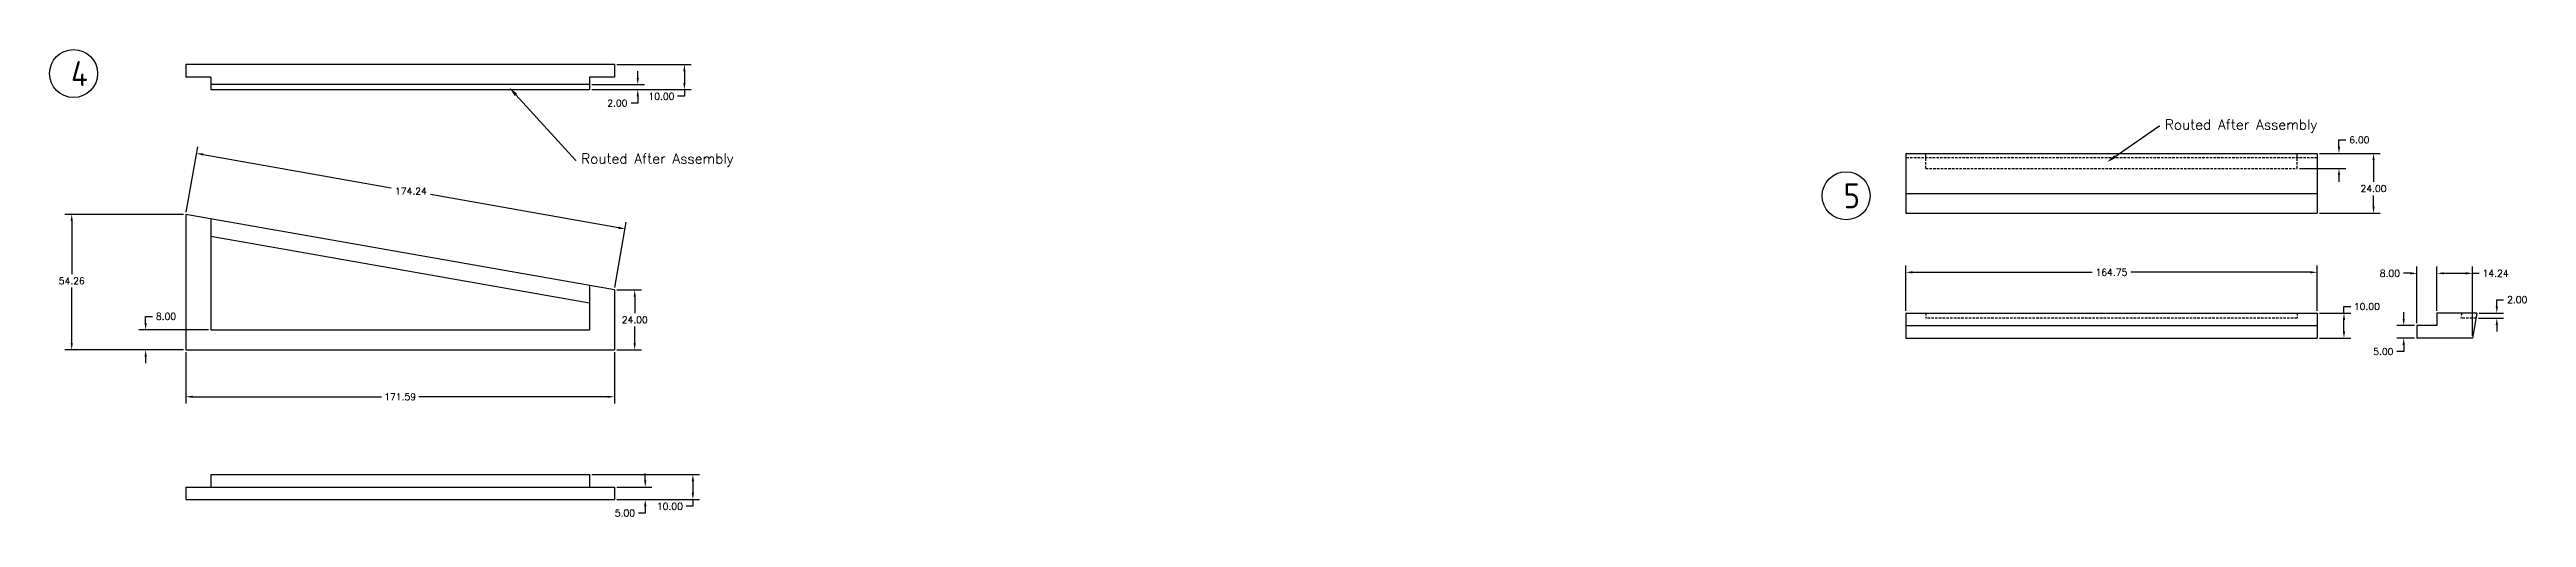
# Model space of a CAD drawing. Header units: millimetres. Extents: x -767 to 3290, y -266 to 762.
# Drawn here: x 2298 to 3290, y 517 to 705 of the extents above; entities that cross this region are included whole.
import ezdxf
from ezdxf import colors
from ezdxf.entities.mleader import LeaderData, LeaderLine
from ezdxf.math import Vec2, Vec3

# ---------------------------------------------------------------- set-up
doc = ezdxf.new("R2010")
doc.units = ezdxf.units.MM
doc.linetypes.add('DASHEDX2', pattern=[1.5, 1, -0.5])
for name, color, linetype in [('Dim', 1, 'Continuous'), ('Hidden', 3, 'DASHEDX2'), ('Layer1', 5, 'Continuous'), ('Wood', 7, 'Continuous')]:
    doc.layers.add(name, color=color, linetype=linetype)
doc.styles.add('ISO Proportional', font='isocp.shx')
doc.styles.get("Standard").update_dxf_attribs({"font": 'simplex.shx'})
doc.dimstyles.new('Copy of Standard', dxfattribs={"dimscale": 15, "dimtxt": 0.18, "dimasz": 0.18, "dimexe": 0.18, "dimexo": 0.0625, "dimgap": 0.09, "dimtad": 0, "dimtih": 1, "dimtoh": 1, "dimzin": 0, "dimdsep": 46, "dimtxsty": 'Standard', "dimcen": 0.09, "dimadec": 0, "dimazin": 0, "dimtfac": 1, "dimtofl": 0, "dimtmove": 0, "dimatfit": 2, "dimfxl": 1, "dimtolj": 1, "dimtzin": 0, "dimarcsym": 0})

# ---------------------------------------------------------------- blocks, each defined once
blk = doc.blocks.new('*D64')
at = {"layer": 'Defpoints', "color": 0, "transparency": 16777216}
for p in [(2352.61, 638.56), (2306.88, 584.31), (2352.61, 584.31)]:
    blk.add_point(p, dxfattribs=at)
at = {"layer": 'Dim', "color": 0, "lineweight": -2, "transparency": 16777216}
for p, q in [((2351.68, 638.56), (2304.18, 638.56)), ((2306.88, 635.86), (2306.88, 614.61)), ((2306.88, 587.01), (2306.88, 609.21)), ((2351.68, 584.31), (2304.18, 584.31))]:
    blk.add_line(p, q, dxfattribs=at)
at = {"layer": 'Dim', "color": 0, "transparency": 16777216}
for points in [[(2306.43, 635.86), (2307.33, 635.86), (2306.88, 638.56)], [(2306.43, 587.01), (2307.33, 587.01), (2306.88, 584.31)]]:
    blk.add_solid(points, dxfattribs=at)
at = {"layer": 'Dim', "color": 0, "transparency": 16777216, "insert": (2306.88, 611.91), "char_height": 2.7, "attachment_point": 5}
blk.add_mtext('\\A1;54.26', dxfattribs=at)
blk = doc.blocks.new('*D65')
at = {"layer": 'Defpoints', "color": 0, "transparency": 16777216}
for p in [(2524.21, 608.31), (2524.21, 584.31), (2532.37, 584.31)]:
    blk.add_point(p, dxfattribs=at)
at = {"layer": 'Dim', "color": 0, "lineweight": -2, "transparency": 16777216}
for p, q in [((2525.15, 608.31), (2535.07, 608.31)), ((2532.37, 605.61), (2532.37, 599.01)), ((2532.37, 587.01), (2532.37, 593.61)), ((2525.15, 584.31), (2535.07, 584.31))]:
    blk.add_line(p, q, dxfattribs=at)
at = {"layer": 'Dim', "color": 0, "transparency": 16777216}
for points in [[(2531.92, 605.61), (2532.82, 605.61), (2532.37, 608.31)], [(2531.92, 587.01), (2532.82, 587.01), (2532.37, 584.31)]]:
    blk.add_solid(points, dxfattribs=at)
at = {"layer": 'Dim', "color": 0, "transparency": 16777216, "insert": (2532.37, 596.31), "char_height": 2.7, "attachment_point": 5}
blk.add_mtext('\\A1;24.00', dxfattribs=at)
blk = doc.blocks.new('*D66')
at = {"layer": 'Defpoints', "color": 0, "transparency": 16777216}
for p in [(2352.61, 584.31), (2524.21, 584.31), (2352.61, 565.5)]:
    blk.add_point(p, dxfattribs=at)
at = {"layer": 'Dim', "color": 0, "lineweight": -2, "transparency": 16777216}
for p, q in [((2352.61, 583.37), (2352.61, 562.8)), ((2524.21, 583.37), (2524.21, 562.8)), ((2355.31, 565.5), (2430.95, 565.5)), ((2521.51, 565.5), (2445.87, 565.5))]:
    blk.add_line(p, q, dxfattribs=at)
at = {"layer": 'Dim', "color": 0, "transparency": 16777216}
for points in [[(2355.31, 565.95), (2355.31, 565.05), (2352.61, 565.5)], [(2521.51, 565.95), (2521.51, 565.05), (2524.21, 565.5)]]:
    blk.add_solid(points, dxfattribs=at)
at = {"layer": 'Dim', "color": 0, "transparency": 16777216, "insert": (2438.41, 565.5), "char_height": 2.7, "attachment_point": 5}
blk.add_mtext('\\A1;171.59', dxfattribs=at)
blk = doc.blocks.new('*D67')
at = {"layer": 'Defpoints', "color": 0, "transparency": 16777216}
for p in [(2336.48, 592.31), (2362.61, 592.31), (2352.61, 584.31)]:
    blk.add_point(p, dxfattribs=at)
at = {"layer": 'Dim', "color": 0, "lineweight": -2, "transparency": 16777216}
for p, q in [((2336.48, 595.01), (2336.48, 597.71)), ((2336.48, 597.71), (2339.18, 597.71)), ((2361.68, 592.31), (2333.78, 592.31)), ((2351.68, 584.31), (2333.78, 584.31)), ((2336.48, 581.61), (2336.48, 578.91))]:
    blk.add_line(p, q, dxfattribs=at)
at = {"layer": 'Dim', "color": 0, "transparency": 16777216}
for points in [[(2336.03, 595.01), (2336.93, 595.01), (2336.48, 592.31)], [(2336.03, 581.61), (2336.93, 581.61), (2336.48, 584.31)]]:
    blk.add_solid(points, dxfattribs=at)
at = {"layer": 'Dim', "color": 0, "transparency": 16777216, "insert": (2344.64, 597.71), "char_height": 2.7, "attachment_point": 5}
blk.add_mtext('\\A1;8.00', dxfattribs=at)
blk = doc.blocks.new('*D68')
at = {"layer": 'Defpoints', "color": 0, "transparency": 16777216}
for p in [(2514.21, 534.31), (2524.21, 524.31), (2555.66, 524.31)]:
    blk.add_point(p, dxfattribs=at)
at = {"layer": 'Dim', "color": 0, "lineweight": -2, "transparency": 16777216}
for p, q in [((2515.15, 534.31), (2558.36, 534.31)), ((2555.66, 531.61), (2555.66, 527.01)), ((2525.15, 524.31), (2558.36, 524.31)), ((2555.66, 521.61), (2552.96, 521.61)), ((2555.66, 524.31), (2555.66, 521.61))]:
    blk.add_line(p, q, dxfattribs=at)
at = {"layer": 'Dim', "color": 0, "transparency": 16777216}
for points in [[(2555.21, 531.61), (2556.11, 531.61), (2555.66, 534.31)], [(2555.21, 527.01), (2556.11, 527.01), (2555.66, 524.31)]]:
    blk.add_solid(points, dxfattribs=at)
at = {"layer": 'Dim', "color": 0, "transparency": 16777216, "insert": (2546.47, 521.61), "char_height": 2.7, "attachment_point": 5}
blk.add_mtext('\\A1;10.00', dxfattribs=at)
blk = doc.blocks.new('*D69')
at = {"layer": 'Defpoints', "color": 0, "transparency": 16777216}
for p in [(2524.21, 529.31), (2524.21, 524.31), (2536.59, 524.31)]:
    blk.add_point(p, dxfattribs=at)
at = {"layer": 'Dim', "color": 0, "lineweight": -2, "transparency": 16777216}
for p, q in [((2525.15, 529.31), (2539.29, 529.31)), ((2536.59, 532.01), (2536.59, 534.71)), ((2525.15, 524.31), (2539.29, 524.31)), ((2536.59, 518.91), (2533.89, 518.91)), ((2536.59, 521.61), (2536.59, 518.91))]:
    blk.add_line(p, q, dxfattribs=at)
at = {"layer": 'Dim', "color": 0, "transparency": 16777216}
for points in [[(2536.14, 532.01), (2537.04, 532.01), (2536.59, 529.31)], [(2536.14, 521.61), (2537.04, 521.61), (2536.59, 524.31)]]:
    blk.add_solid(points, dxfattribs=at)
at = {"layer": 'Dim', "color": 0, "transparency": 16777216, "insert": (2528.43, 518.91), "char_height": 2.7, "attachment_point": 5}
blk.add_mtext('\\A1;5.00', dxfattribs=at)
blk = doc.blocks.new('*D70')
at = {"layer": 'Defpoints', "color": 0, "transparency": 16777216}
for p in [(2352.61, 638.56), (2528.52, 632.73), (2524.21, 608.31)]:
    blk.add_point(p, dxfattribs=at)
at = {"layer": 'Dim', "color": 0, "lineweight": -2, "transparency": 16777216}
for p, q in [((2352.78, 639.49), (2357.39, 665.64)), ((2359.58, 662.52), (2434.87, 649.24)), ((2525.86, 633.2), (2450.56, 646.47)), ((2524.37, 609.23), (2528.98, 635.39))]:
    blk.add_line(p, q, dxfattribs=at)
at = {"layer": 'Dim', "color": 0, "transparency": 16777216}
for points in [[(2359.66, 662.96), (2359.5, 662.07), (2356.92, 662.99)], [(2525.93, 633.64), (2525.78, 632.75), (2528.52, 632.73)]]:
    blk.add_solid(points, dxfattribs=at)
at = {"layer": 'Dim', "color": 0, "transparency": 16777216, "insert": (2442.72, 647.86), "char_height": 2.7, "attachment_point": 5}
blk.add_mtext('\\A1;174.24', dxfattribs=at)
blk = doc.blocks.new('*D71')
at = {"layer": 'Defpoints', "color": 0, "transparency": 16777216}
for p in [(2514.21, 690.56), (2514.21, 688.56), (2533.59, 688.56)]:
    blk.add_point(p, dxfattribs=at)
at = {"layer": 'Dim', "color": 0, "lineweight": -2, "transparency": 16777216}
for p, q in [((2533.59, 693.26), (2533.59, 695.96)), ((2515.15, 690.56), (2536.29, 690.56)), ((2515.15, 688.56), (2536.29, 688.56)), ((2533.59, 685.86), (2533.59, 683.16)), ((2533.59, 683.16), (2530.89, 683.16))]:
    blk.add_line(p, q, dxfattribs=at)
at = {"layer": 'Dim', "color": 0, "transparency": 16777216}
for points in [[(2533.14, 693.26), (2534.04, 693.26), (2533.59, 690.56)], [(2533.14, 685.86), (2534.04, 685.86), (2533.59, 688.56)]]:
    blk.add_solid(points, dxfattribs=at)
at = {"layer": 'Dim', "color": 0, "transparency": 16777216, "insert": (2525.42, 683.16), "char_height": 2.7, "attachment_point": 5}
blk.add_mtext('\\A1;2.00', dxfattribs=at)
blk = doc.blocks.new('*D72')
at = {"layer": 'Defpoints', "color": 0, "transparency": 16777216}
for p in [(2524.21, 698.56), (2514.21, 688.56), (2552.27, 688.56)]:
    blk.add_point(p, dxfattribs=at)
at = {"layer": 'Dim', "color": 0, "lineweight": -2, "transparency": 16777216}
for p, q in [((2525.15, 698.56), (2554.97, 698.56)), ((2552.27, 695.86), (2552.27, 691.26)), ((2515.15, 688.56), (2554.97, 688.56)), ((2552.27, 685.86), (2549.57, 685.86)), ((2552.27, 688.56), (2552.27, 685.86))]:
    blk.add_line(p, q, dxfattribs=at)
at = {"layer": 'Dim', "color": 0, "transparency": 16777216}
for points in [[(2551.82, 695.86), (2552.72, 695.86), (2552.27, 698.56)], [(2551.82, 691.26), (2552.72, 691.26), (2552.27, 688.56)]]:
    blk.add_solid(points, dxfattribs=at)
at = {"layer": 'Dim', "color": 0, "transparency": 16777216, "insert": (2543.08, 685.86), "char_height": 2.7, "attachment_point": 5}
blk.add_mtext('\\A1;10.00', dxfattribs=at)
blk = doc.blocks.new('*D73')
at = {"layer": 'Defpoints', "color": 0, "transparency": 16777216}
for p in [(3206.2, 662.99), (3206.2, 638.99), (3228.8, 638.99)]:
    blk.add_point(p, dxfattribs=at)
at = {"layer": 'Dim', "color": 0, "lineweight": -2, "transparency": 16777216}
for p, q in [((3207.13, 662.99), (3231.5, 662.99)), ((3228.8, 660.29), (3228.8, 651.59)), ((3228.8, 641.69), (3228.8, 646.19)), ((3207.13, 638.99), (3231.5, 638.99))]:
    blk.add_line(p, q, dxfattribs=at)
at = {"layer": 'Dim', "color": 0, "transparency": 16777216}
for points in [[(3228.35, 660.29), (3229.25, 660.29), (3228.8, 662.99)], [(3228.35, 641.69), (3229.25, 641.69), (3228.8, 638.99)]]:
    blk.add_solid(points, dxfattribs=at)
at = {"layer": 'Dim', "color": 0, "transparency": 16777216, "insert": (3228.8, 648.89), "char_height": 2.7, "attachment_point": 5}
blk.add_mtext('\\A1;24.00', dxfattribs=at)
blk = doc.blocks.new('*D74')
at = {"layer": 'Defpoints', "color": 0, "transparency": 16777216}
for p in [(3246.2, 614.95), (3254.2, 598.99), (3246.2, 593.99)]:
    blk.add_point(p, dxfattribs=at)
at = {"layer": 'Dim', "color": 0, "lineweight": -2, "transparency": 16777216}
for p, q in [((3246.2, 594.93), (3246.2, 617.65)), ((3254.2, 599.93), (3254.2, 617.65)), ((3243.5, 614.95), (3240.8, 614.95)), ((3256.9, 614.95), (3259.6, 614.95))]:
    blk.add_line(p, q, dxfattribs=at)
at = {"layer": 'Dim', "color": 0, "transparency": 16777216}
for points in [[(3243.5, 615.4), (3243.5, 614.5), (3246.2, 614.95)], [(3256.9, 615.4), (3256.9, 614.5), (3254.2, 614.95)]]:
    blk.add_solid(points, dxfattribs=at)
at = {"layer": 'Dim', "color": 0, "transparency": 16777216, "insert": (3235.33, 614.95), "char_height": 2.7, "attachment_point": 5}
blk.add_mtext('\\A1;8.00', dxfattribs=at)
blk = doc.blocks.new('*D75')
at = {"layer": 'Defpoints', "color": 0, "transparency": 16777216}
for p in [(3240.87, 588.99), (3246.2, 593.99), (3246.2, 588.99)]:
    blk.add_point(p, dxfattribs=at)
at = {"layer": 'Dim', "color": 0, "lineweight": -2, "transparency": 16777216}
for p, q in [((3240.87, 596.69), (3240.87, 599.39)), ((3245.26, 593.99), (3238.17, 593.99)), ((3245.26, 588.99), (3238.17, 588.99)), ((3240.87, 586.29), (3240.87, 583.59)), ((3240.87, 583.59), (3238.17, 583.59))]:
    blk.add_line(p, q, dxfattribs=at)
at = {"layer": 'Dim', "color": 0, "transparency": 16777216}
for points in [[(3240.42, 596.69), (3241.32, 596.69), (3240.87, 593.99)], [(3240.42, 586.29), (3241.32, 586.29), (3240.87, 588.99)]]:
    blk.add_solid(points, dxfattribs=at)
at = {"layer": 'Dim', "color": 0, "transparency": 16777216, "insert": (3232.7, 583.59), "char_height": 2.7, "attachment_point": 5}
blk.add_mtext('\\A1;5.00', dxfattribs=at)
blk = doc.blocks.new('*D76')
at = {"layer": 'Defpoints', "color": 0, "transparency": 16777216}
for p in [(3206.2, 615.36), (3041.45, 598.99), (3206.2, 598.99)]:
    blk.add_point(p, dxfattribs=at)
at = {"layer": 'Dim', "color": 0, "lineweight": -2, "transparency": 16777216}
for p, q in [((3041.45, 599.93), (3041.45, 618.06)), ((3044.15, 615.36), (3116.04, 615.36)), ((3203.5, 615.36), (3131.6, 615.36)), ((3206.2, 599.93), (3206.2, 618.06))]:
    blk.add_line(p, q, dxfattribs=at)
at = {"layer": 'Dim', "color": 0, "transparency": 16777216}
for points in [[(3044.15, 615.81), (3044.15, 614.91), (3041.45, 615.36)], [(3203.5, 615.81), (3203.5, 614.91), (3206.2, 615.36)]]:
    blk.add_solid(points, dxfattribs=at)
at = {"layer": 'Dim', "color": 0, "transparency": 16777216, "insert": (3123.82, 615.36), "char_height": 2.7, "attachment_point": 5}
blk.add_mtext('\\A1;164.75', dxfattribs=at)
blk = doc.blocks.new('*D77')
at = {"layer": 'Defpoints', "color": 0, "transparency": 16777216}
for p in [(3206.2, 598.99), (3216.95, 598.99), (3206.2, 588.99)]:
    blk.add_point(p, dxfattribs=at)
at = {"layer": 'Dim', "color": 0, "lineweight": -2, "transparency": 16777216}
for p, q in [((3207.13, 598.99), (3219.65, 598.99)), ((3216.95, 598.99), (3216.95, 601.69)), ((3216.95, 601.69), (3219.65, 601.69)), ((3216.95, 591.69), (3216.95, 596.29)), ((3207.13, 588.99), (3219.65, 588.99))]:
    blk.add_line(p, q, dxfattribs=at)
at = {"layer": 'Dim', "color": 0, "transparency": 16777216}
for points in [[(3216.5, 596.29), (3217.4, 596.29), (3216.95, 598.99)], [(3216.5, 591.69), (3217.4, 591.69), (3216.95, 588.99)]]:
    blk.add_solid(points, dxfattribs=at)
at = {"layer": 'Dim', "color": 0, "transparency": 16777216, "insert": (3226.14, 601.69), "char_height": 2.7, "attachment_point": 5}
blk.add_mtext('\\A1;10.00', dxfattribs=at)
blk = doc.blocks.new('*D78')
at = {"layer": 'Defpoints', "color": 0, "transparency": 16777216}
for p in [(3198.2, 656.99), (3206.2, 662.99), (3214.95, 662.99)]:
    blk.add_point(p, dxfattribs=at)
at = {"layer": 'Dim', "color": 0, "lineweight": -2, "transparency": 16777216}
for p, q in [((3214.95, 665.69), (3214.95, 668.39)), ((3214.95, 668.39), (3217.65, 668.39)), ((3199.13, 656.99), (3217.65, 656.99)), ((3207.13, 662.99), (3217.65, 662.99)), ((3214.95, 654.29), (3214.95, 651.59))]:
    blk.add_line(p, q, dxfattribs=at)
at = {"layer": 'Dim', "color": 0, "transparency": 16777216}
for points in [[(3214.5, 665.69), (3215.4, 665.69), (3214.95, 662.99)], [(3214.5, 654.29), (3215.4, 654.29), (3214.95, 656.99)]]:
    blk.add_solid(points, dxfattribs=at)
at = {"layer": 'Dim', "color": 0, "transparency": 16777216, "insert": (3223.12, 668.39), "char_height": 2.7, "attachment_point": 5}
blk.add_mtext('\\A1;6.00', dxfattribs=at)
blk = doc.blocks.new('*D79')
at = {"layer": 'Defpoints', "color": 0, "transparency": 16777216}
for p in [(3269.84, 596.99), (3270.2, 598.99), (3278.17, 598.99)]:
    blk.add_point(p, dxfattribs=at)
at = {"layer": 'Dim', "color": 0, "lineweight": -2, "transparency": 16777216}
for p, q in [((3270.78, 596.99), (3280.87, 596.99)), ((3271.13, 598.99), (3280.87, 598.99)), ((3278.17, 601.69), (3278.17, 604.39)), ((3278.17, 604.39), (3280.87, 604.39)), ((3278.17, 594.29), (3278.17, 591.59))]:
    blk.add_line(p, q, dxfattribs=at)
at = {"layer": 'Dim', "color": 0, "transparency": 16777216}
for points in [[(3277.72, 601.69), (3278.62, 601.69), (3278.17, 598.99)], [(3277.72, 594.29), (3278.62, 594.29), (3278.17, 596.99)]]:
    blk.add_solid(points, dxfattribs=at)
at = {"layer": 'Dim', "color": 0, "transparency": 16777216, "insert": (3286.34, 604.39), "char_height": 2.7, "attachment_point": 5}
blk.add_mtext('\\A1;2.00', dxfattribs=at)
blk = doc.blocks.new('*D131')
at = {"layer": 'Defpoints', "color": 0, "transparency": 16777216}
for p in [(3254.2, 614.95), (3254.2, 598.99), (3268.43, 588.99)]:
    blk.add_point(p, dxfattribs=at)
at = {"layer": 'Dim', "color": 0, "lineweight": -2, "transparency": 16777216}
for p, q in [((3254.2, 599.93), (3254.2, 617.65)), ((3268.43, 589.93), (3268.43, 617.65)), ((3256.9, 614.95), (3265.73, 614.95)), ((3268.43, 614.95), (3271.13, 614.95))]:
    blk.add_line(p, q, dxfattribs=at)
at = {"layer": 'Dim', "color": 0, "transparency": 16777216}
for points in [[(3256.9, 615.4), (3256.9, 614.5), (3254.2, 614.95)], [(3265.73, 615.4), (3265.73, 614.5), (3268.43, 614.95)]]:
    blk.add_solid(points, dxfattribs=at)
at = {"layer": 'Dim', "color": 0, "transparency": 16777216, "insert": (3277.69, 614.95), "char_height": 2.7, "attachment_point": 5}
blk.add_mtext('\\A1;14.24', dxfattribs=at)

msp = doc.modelspace()

# ---------------------------------------------------------------- linework, layer by layer
at = {"layer": 'Hidden'}
for p, q in [((3206.197, 661.228), (3041.447, 661.228)), ((3049.447, 656.992), (3049.447, 662.992)), ((3049.447, 656.992), (3198.197, 656.992)), ((3198.197, 656.992), (3198.197, 662.992)), ((3049.447, 598.992), (3049.447, 596.992)), ((3198.197, 596.992), (3049.447, 596.992)), ((3198.197, 598.992), (3198.197, 596.992)), ((3264.105, 598.992), (3263.752, 596.992)), ((3269.845, 596.992), (3263.752, 596.992))]:
    msp.add_line(p, q, dxfattribs=at)
at = {"layer": 'Layer1'}
for centre in [(2307.616, 694.995), (3017.559, 646.015)]:
    msp.add_circle(centre, 9.618, dxfattribs=at)
at = {"layer": 'Wood'}
for p, q in [((2524.209, 698.563), (2352.614, 698.563)), ((2352.614, 698.563), (2352.614, 693.563)), ((2524.209, 698.563), (2524.209, 693.563)), ((2362.614, 693.563), (2352.614, 693.563)), ((2362.614, 693.563), (2362.614, 688.563)), ((2514.209, 690.563), (2362.614, 690.563)), ((2362.614, 688.563), (2514.209, 688.563)), ((2524.209, 693.563), (2514.209, 693.563)), ((2514.209, 693.563), (2514.209, 688.563)), ((3041.447, 662.992), (3206.197, 662.992)), ((3041.447, 662.992), (3041.447, 638.992)), ((3206.197, 662.992), (3206.197, 638.992)), ((3041.447, 646.992), (3206.197, 646.992)), ((2524.209, 608.307), (2352.614, 638.563)), ((2352.614, 638.563), (2352.614, 584.307)), ((2360.614, 637.153), (2360.614, 637.153)), ((2362.614, 636.8), (2362.614, 592.307)), ((3041.447, 638.992), (3206.197, 638.992)), ((2514.209, 602.962), (2362.614, 629.692)), ((2514.209, 610.07), (2514.209, 592.307)), ((2524.209, 608.307), (2524.209, 584.307)), ((3041.447, 598.992), (3206.197, 598.992)), ((3041.447, 598.992), (3041.447, 588.992)), ((3206.197, 598.992), (3206.197, 588.992)), ((3270.197, 598.992), (3254.197, 598.992)), ((3254.197, 598.992), (3254.197, 593.992)), ((3270.197, 598.992), (3268.434, 588.992)), ((2362.614, 592.307), (2514.209, 592.307)), ((3041.447, 593.992), (3206.197, 593.992)), ((3041.447, 588.992), (3206.197, 588.992)), ((3254.197, 593.992), (3246.197, 593.992)), ((3246.197, 593.992), (3246.197, 588.992)), ((3268.434, 588.992), (3246.197, 588.992)), ((2352.614, 584.307), (2524.209, 584.307)), ((2352.614, 529.307), (2524.209, 529.307)), ((2352.614, 529.307), (2352.614, 524.307)), ((2362.614, 534.307), (2514.209, 534.307)), ((2362.614, 534.307), (2362.614, 529.307)), ((2514.209, 534.307), (2514.209, 529.307)), ((2524.209, 529.307), (2524.209, 524.307)), ((2352.614, 524.307), (2524.209, 524.307))]:
    msp.add_line(p, q, dxfattribs=at)

# ---------------------------------------------------------------- texts
at = {"layer": 'Layer1', "char_height": 10, "attachment_point": 1, "style": 'ISO Proportional'}
for s, insert in [('4', (2306.616, 699.995)), ('5', (3016.559, 651.015))]:
    msp.add_mtext_dynamic_manual_height_columns(s, width=25.64739, gutter_width=12.5, heights=[0], dxfattribs=dict(at, insert=insert))

# ---------------------------------------------------------------- dimensions: what is measured, and where the dimension line sits
at = {"layer": 'Dim'}
for base, p1, p2, angle, picture, middle in [((2552.268, 688.563), (2524.209, 698.563), (2514.209, 688.563), 90, '*D72', (2543.075, 685.863)), ((2533.587, 688.563), (2514.209, 690.563), (2514.209, 688.563), 90, '*D71', (2525.423, 683.163)), ((3214.951, 662.992), (3198.197, 656.992), (3206.197, 662.992), 90, '*D78', (3223.116, 668.392)), ((2532.368, 584.307), (2524.209, 608.307), (2524.209, 584.307), 90, '*D65', (2532.368, 596.307)), ((3278.174, 598.992), (3269.845, 596.992), (3270.197, 598.992), 90, '*D79', (3286.338, 604.392)), ((2336.477, 592.307), (2352.614, 584.307), (2362.614, 592.307), 90, '*D67', (2344.641, 597.707)), ((3216.946, 598.992), (3206.197, 588.992), (3206.197, 598.992), 90, '*D77', (3226.139, 601.692)), ((3240.867, 588.992), (3246.197, 593.992), (3246.197, 588.992), 270, '*D75', (3232.703, 583.592)), ((2352.614, 565.5), (2524.2089, 584.3067), (2352.614, 584.3067), 180, '*D66', (2438.4114, 565.5)), ((2555.659, 524.307), (2514.209, 534.307), (2524.209, 524.307), 90, '*D68', (2546.466, 521.607)), ((2536.59, 524.307), (2524.209, 529.307), (2524.209, 524.307), 90, '*D69', (2528.426, 518.907))]:
    dim = msp.add_linear_dim(base=base, p1=p1, p2=p2, angle=angle, dimstyle='Copy of Standard', dxfattribs=at)
    dim.commit()
    dim.dimension.update_dxf_attribs({"geometry": picture, "text_midpoint": middle})
dim = msp.add_aligned_dim(p1=(2352.614, 638.563), p2=(2524.209, 608.307), distance=24.799, dimstyle='Copy of Standard', dxfattribs=at)
dim.commit()
dim.dimension.update_dxf_attribs({"geometry": '*D70', "text_midpoint": (2442.718, 647.857)})
for base, p1, p2, picture, middle in [((3228.797, 638.992), (3206.197, 662.992), (3206.197, 638.992), '*D73', (3228.797, 648.894)), ((2306.882, 584.307), (2352.614, 638.563), (2352.614, 584.307), '*D64', (2306.882, 611.912))]:
    dim = msp.add_linear_dim(base=base, p1=p1, p2=p2, angle=90, dimstyle='Copy of Standard', dxfattribs=at)
    dim.commit()
    dim.dimension.update_dxf_attribs({"geometry": picture, "text_midpoint": middle, "dimtype": 160})
dim = msp.add_linear_dim(base=(3206.197, 615.36), p1=(3041.447, 598.992), p2=(3206.197, 598.992), dimstyle='Copy of Standard', dxfattribs=at)
dim.commit()
dim.dimension.update_dxf_attribs({"geometry": '*D76', "text_midpoint": (3123.822, 615.36)})
for base, p1, p2, picture, middle in [((3246.197, 614.945), (3254.197, 598.992), (3246.197, 593.992), '*D74', (3235.333, 614.945)), ((3254.197, 614.945), (3268.434, 588.992), (3254.197, 598.992), '*D131', (3277.691, 614.945))]:
    dim = msp.add_linear_dim(base=base, p1=p1, p2=p2, dimstyle='Copy of Standard', dxfattribs=at)
    dim.commit()
    dim.dimension.update_dxf_attribs({"geometry": picture, "text_midpoint": middle, "dimtype": 160})

# ---------------------------------------------------------------- leaders
ml = msp.add_multileader_mtext('Standard', dxfattribs=at)
ml.set_content('Routed After Assembly', color=256)
ml.set_leader_properties()
ml.build(insert=Vec2(0, 0))
ml.multileader.update_dxf_attribs({"text_right_attachment_type": 6, "dogleg_length": 0.36})
ctx = ml.context
ctx.base_point, ctx.plane_origin = Vec3(2508.949, 660.251), Vec3(2482.105, 689.424)
ctx.right_attachment = 6
notes = []
notes.append((ctx, [(0, (1, 1, 0), (2508.589, 660.251), (1, 0), 0.36, [(0, [(2482.105, 689.424)], 0, [])])]))
ctx.mtext.insert, ctx.mtext.flow_direction = Vec3(2510.949, 662.918), 5
ml = msp.add_multileader_mtext('Standard', dxfattribs=at)
ml.set_content('Routed After Assembly', color=256)
ml.set_leader_properties()
ml.build(insert=Vec2(0, 0))
ml.multileader.update_dxf_attribs({"text_right_attachment_type": 6, "dogleg_length": 0.36})
ctx = ml.context
ctx.base_point, ctx.plane_origin = Vec3(3143.227, 673.887), Vec3(3122.034, 659.475)
ctx.right_attachment = 6
notes.append((ctx, [(0, (1, 1, 0), (3142.867, 673.887), (1, 0), 0.36, [(0, [(3122.034, 659.475)], 0, [])])]))
ctx.mtext.insert, ctx.mtext.flow_direction = Vec3(3145.227, 676.554), 5
for ctx, leaders in notes:
    for number, flags, end, landing, length, lines in leaders:
        leader = LeaderData()
        leader.index, (leader.has_last_leader_line, leader.has_dogleg_vector, leader.attachment_direction) = number, flags
        leader.last_leader_point, leader.dogleg_vector, leader.dogleg_length = Vec3(end), Vec3(landing), length
        for number, points, colour, breaks in lines:
            line = LeaderLine()
            line.index, line.vertices, line.color, line.breaks = number, Vec3.list(points), colors.encode_raw_color(colour), breaks
            leader.lines.append(line)
        ctx.leaders.append(leader)

doc.saveas('drawing.dxf')
